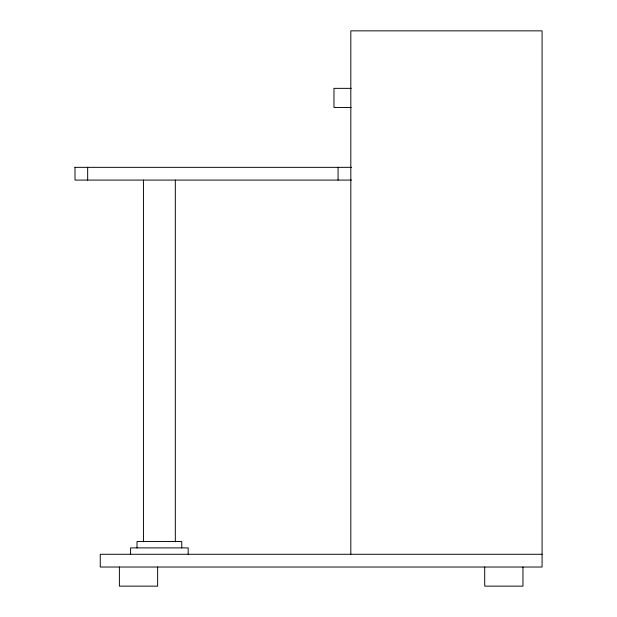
<?xml version="1.0" encoding="UTF-8"?>
<svg xmlns="http://www.w3.org/2000/svg" width="617" height="617" viewBox="0 0 617 617"><rect width="100%" height="100%" fill="white"/><g stroke="black" fill="none" stroke-linecap="round" stroke-linejoin="round"><path stroke-width="0.93" d="M351.235 88.354L333.959 88.354L333.959 107.481L351.235 107.481M74.919 167.338L351.52 167.338M351.52 180.087L75.004 180.087L75.004 167.338M542.081 554.274L100.263 554.274L100.263 567.023L542.081 567.023L542.081 30.85L350.818 30.85L350.818 554.274M522.954 567.023L522.954 586.15L484.7 586.15L484.7 567.023M338.07 167.338L338.07 180.087M188.185 554.274L188.185 547.896L130.58 547.896L130.58 554.274M181.753 547.896L181.753 541.525L137.013 541.525L137.013 547.896M175.321 180.087L175.321 541.765M157.643 567.023L157.643 586.15L119.39 586.15L119.39 567.023M143.445 180.087L143.445 541.765M87.668 167.338L87.668 180.087"/></g></svg>
